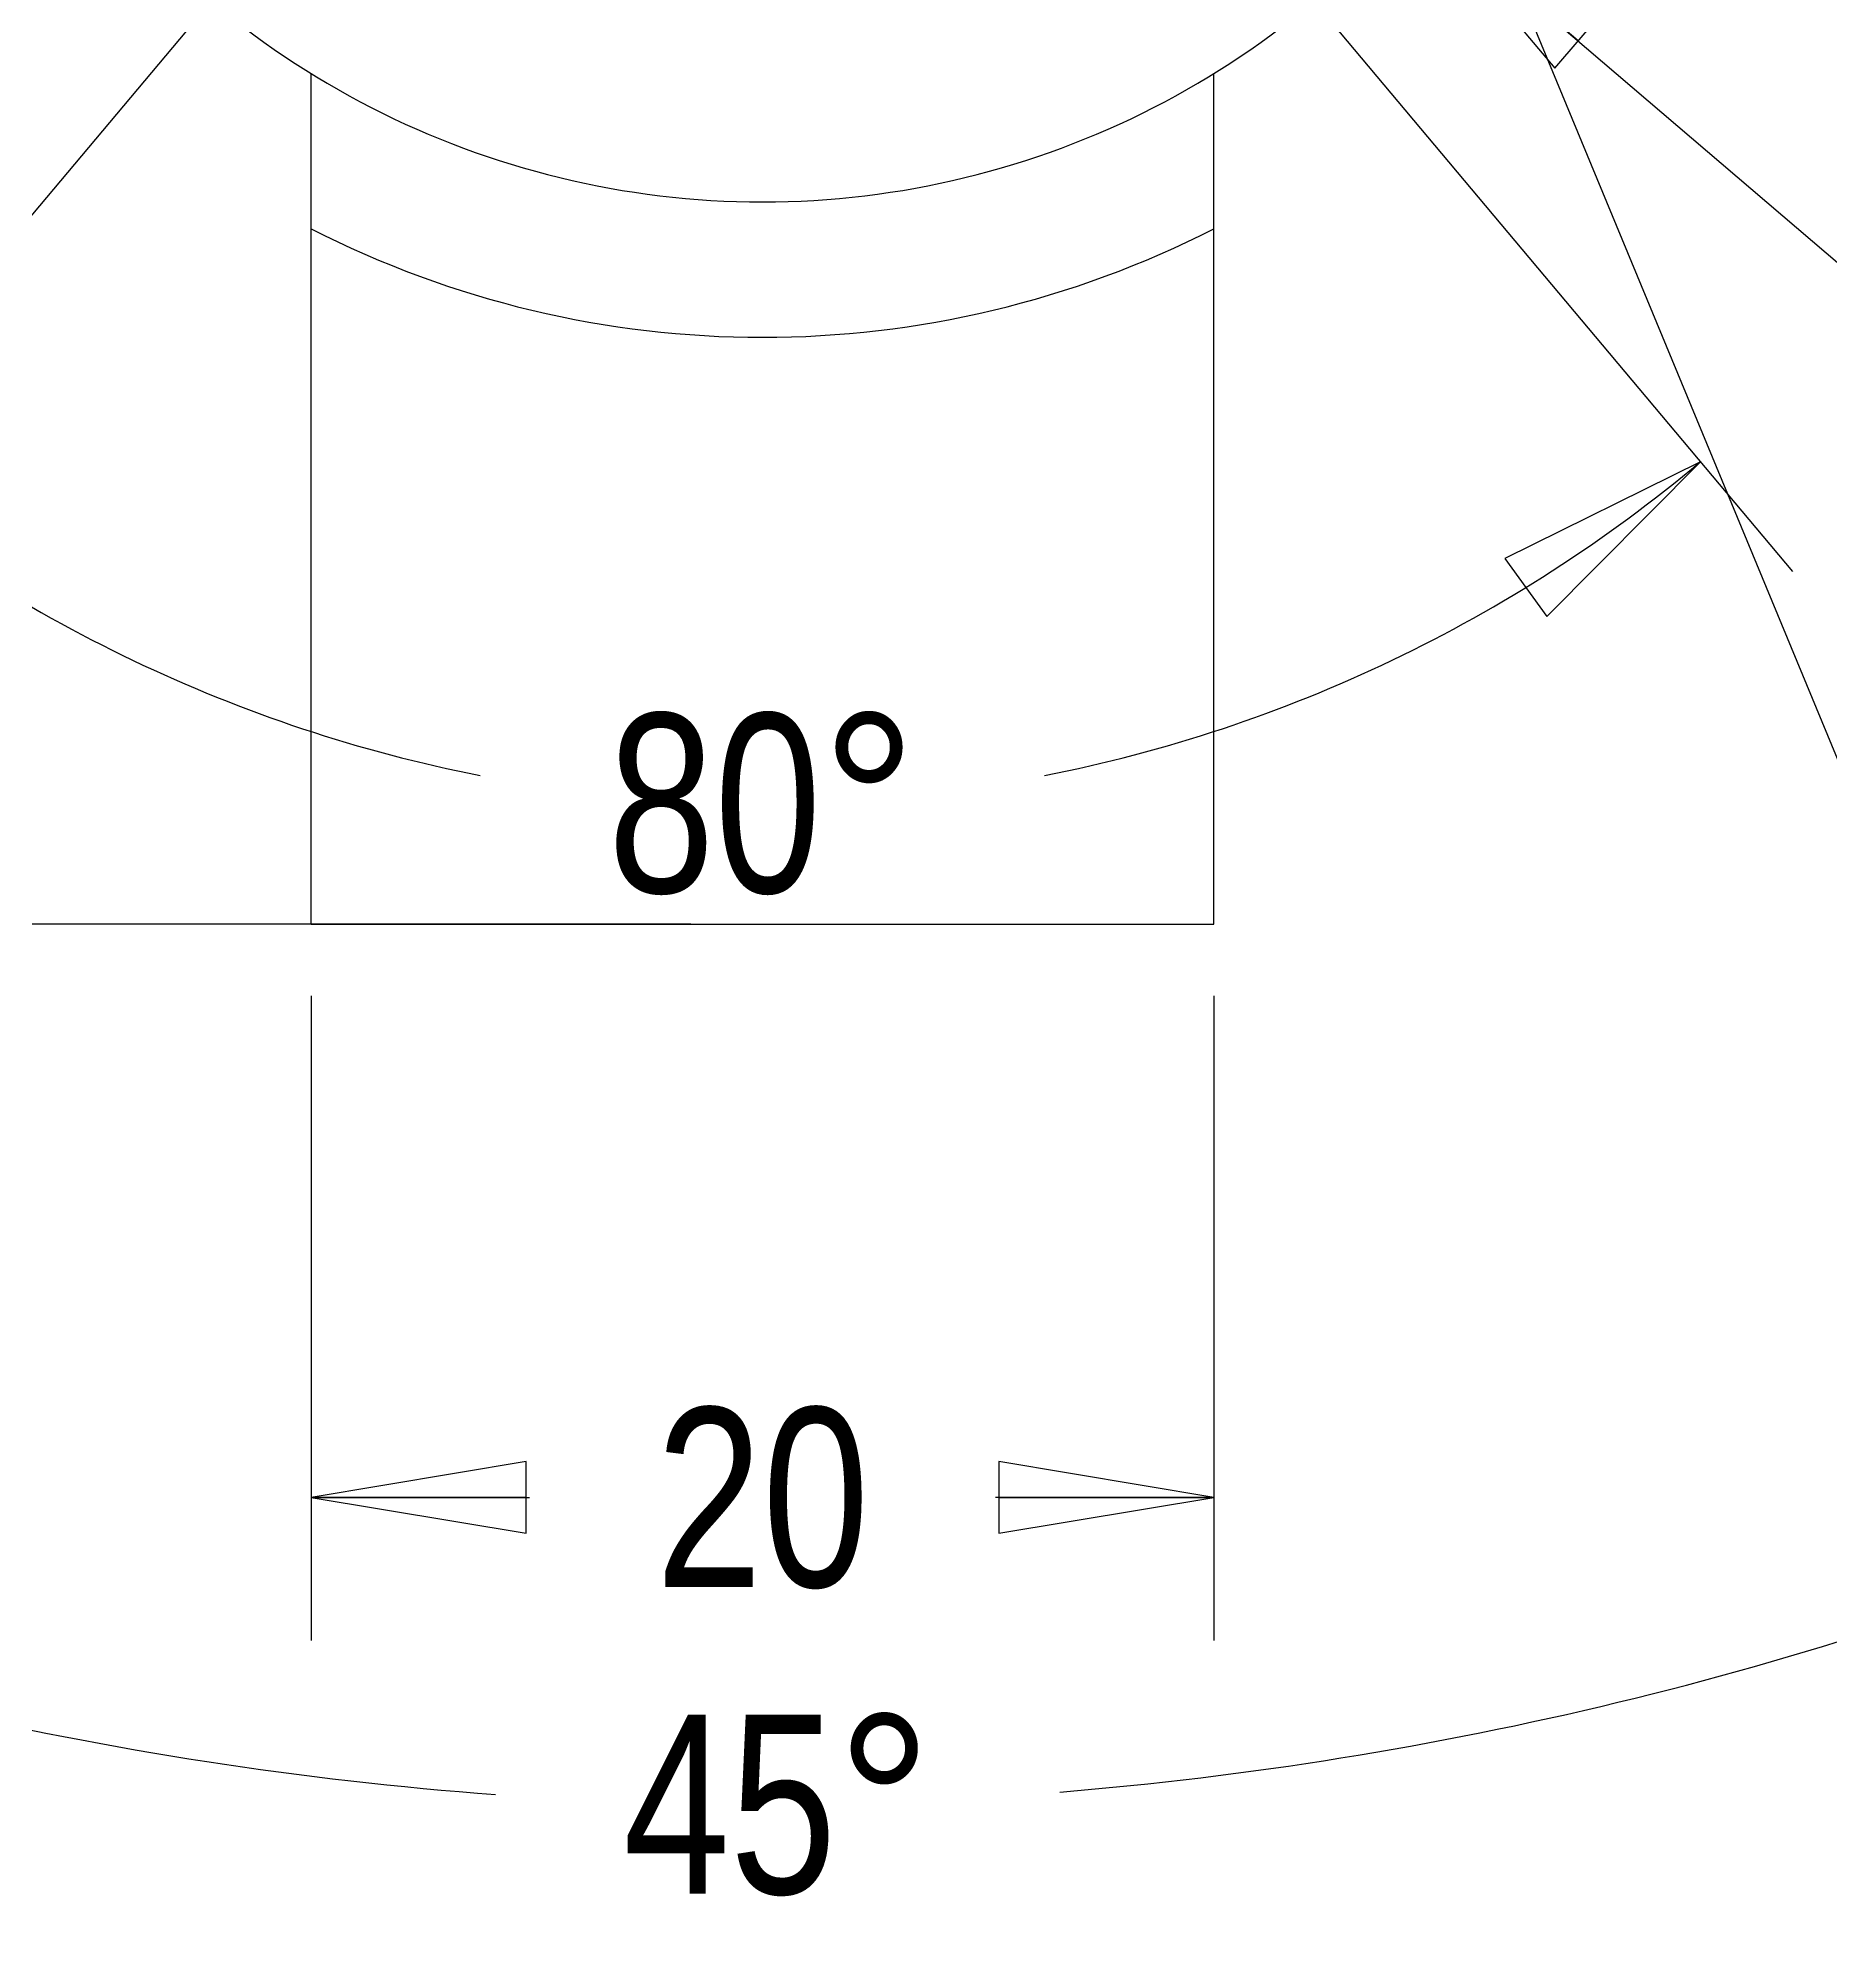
# Model space of a CAD drawing. Header units: millimetres. Extents: x -1 to 297, y 0 to 210.
# Drawn here: x 131.31 to 171.02, y 74.38 to 116.73 of the extents above; entities that cross this region are included whole.
import ezdxf

# ---------------------------------------------------------------- set-up
doc = ezdxf.new("R2010")
doc.units = ezdxf.units.MM
doc.header["$LTSCALE"] = 0.64311
doc.header["$MEASUREMENT"] = 0
doc.layers.get('0').update_dxf_attribs({"linetype": 'CONTINUOUS'})
doc.styles.get("Standard").update_dxf_attribs({"font": 'txt', "width": 0.8})
doc.dimstyles.new('DIMSTYLE_1', dxfattribs={"dimtxt": 0.15625, "dimasz": 0.1875, "dimexe": 0.125, "dimexo": 0.625, "dimgap": 0.078125, "dimtad": 1, "dimzin": 4, "dimtxsty": 'STANDARD', "dimblk": 'CLOSED', "dimblk1": 'CLOSED', "dimblk2": 'CLOSED', "dimcen": 2.5, "dimazin": 1, "dimtfac": 1, "dimtmove": 0, "dimatfit": 3, "dimldrblk": 'CLOSED', "dimtzin": 4})
doc.dimstyles.new('DIMSTYLE_2', dxfattribs={"dimtxt": 0.15625, "dimasz": 0.1875, "dimexe": 0.125, "dimexo": 0.625, "dimtad": 1, "dimzin": 4, "dimtxsty": 'STANDARD', "dimblk": 'CLOSED', "dimblk1": 'CLOSED', "dimblk2": 'CLOSED', "dimcen": 2.5, "dimazin": 1, "dimtfac": 1, "dimtmove": 0, "dimatfit": 3, "dimldrblk": 'CLOSED', "dimtzin": 4})
doc.dimstyles.new('DIMSTYLE_4', dxfattribs={"dimtxt": 0.15625, "dimasz": 0.1875, "dimexe": 0.125, "dimexo": 0.625, "dimgap": 0.078125, "dimtad": 1, "dimzin": 4, "dimtxsty": 'STANDARD', "dimblk": 'CLOSED', "dimblk1": 'CLOSED', "dimblk2": 'CLOSED', "dimcen": 2.5, "dimazin": 1, "dimtfac": 1, "dimtmove": 0, "dimatfit": 3, "dimldrblk": 'CLOSED', "dimtzin": 4})
doc.dimstyles.new('DIMSTYLE_5', dxfattribs={"dimtxt": 0.15625, "dimasz": 0.1875, "dimexe": 0.125, "dimexo": 0.625, "dimgap": 0.078125, "dimtad": 1, "dimdec": 1, "dimzin": 4, "dimtxsty": 'STANDARD', "dimblk": 'CLOSED', "dimblk1": 'CLOSED', "dimblk2": 'CLOSED', "dimcen": 2.5, "dimazin": 1, "dimtfac": 1, "dimtmove": 0, "dimatfit": 3, "dimldrblk": 'CLOSED', "dimtzin": 4})

# ---------------------------------------------------------------- blocks, each defined once
blk = doc.blocks.new('_CLOSED')
at = {"color": 0, "linetype": 'ByBlock'}
for p, q in [((0, 0), (-1, 0.1667)), ((-1, 0.1667), (-1, -0.1667)), ((-1, -0.1667), (0, 0)), ((-1, 0), (0, 0))]:
    blk.add_line(p, q, dxfattribs=at)
blk = doc.blocks.new('*D2')
at = {"color": 2, "linetype": 'Continuous', "transparency": 16777216}
for p, q in [((161.802, 119.766), (187.479, 97.83)), ((187.479, 97.83), (191.845, 97.83))]:
    blk.add_line(p, q, dxfattribs=at)
at = {"color": 2, "linetype": 'Continuous', "transparency": 16777216, "xscale": 4.762499999999999, "yscale": 4.762499999999999, "zscale": 4.762499999999999, "rotation": 139.4929701209}
blk.add_blockref('_CLOSED', (161.802, 119.766), dxfattribs=at)
at = {"color": 2, "linetype": 'Continuous', "transparency": 16777216, "insert": (193.829, 99.814), "char_height": 3.9688, "width": 9.525, "attachment_point": 1, "line_spacing_factor": 0.9}
blk.add_mtext('R19', dxfattribs=at)
blk = doc.blocks.new('*D3')
at = {"color": 2, "linetype": 'Continuous', "transparency": 16777216}
for p, q in [((145.768, 132.107), (108.893, 132.107)), ((112.068, 132.107), (112.068, 113.221)), ((112.068, 97.107), (112.068, 105.283)), ((145.768, 97.107), (108.893, 97.107))]:
    blk.add_line(p, q, dxfattribs=at)
at = {"color": 2, "linetype": 'Continuous', "transparency": 16777216, "xscale": 4.762499999999999, "yscale": 4.762499999999999, "zscale": 4.762499999999999}
for p, rotation in [((112.068, 132.107), 90), ((112.068, 97.107), -90.00000000000001)]:
    blk.add_blockref('_CLOSED', p, dxfattribs=dict(at, rotation=rotation))
at = {"color": 2, "linetype": 'Continuous', "transparency": 16777216, "insert": (112.068, 111.236), "char_height": 3.9688, "width": 6.35, "attachment_point": 2, "line_spacing_factor": 0.9}
blk.add_mtext('35', dxfattribs=at)
blk = doc.blocks.new('*D6')
at = {"color": 2, "linetype": 'Continuous', "transparency": 16777216}
for p, q in [((146.335, 130.891), (124.54, 104.917)), ((148.376, 130.891), (170.171, 104.917))]:
    blk.add_line(p, q, dxfattribs=at)
for points in [[(130.909, 105.209), (126.581, 107.349), (129.981, 103.921), (130.909, 105.209)], [(164.73, 103.921), (168.13, 107.349), (163.802, 105.209), (164.73, 103.921)]]:
    blk.add_lwpolyline(points, dxfattribs=at)
for start, end in [(-130, -101.1497), (-78.8503, -50)]:
    blk.add_arc((147.355, 132.107), 32.319, start, end, dxfattribs=at)
at = {"color": 2, "linetype": 'Continuous', "transparency": 16777216, "insert": (147.355, 101.772), "char_height": 3.96875, "width": 8.53063, "attachment_point": 2, "line_spacing_factor": 0.9}
blk.add_mtext('80\\fSymbol_ASME;{\\W1.0;°}', dxfattribs=at)
blk = doc.blocks.new('*D9')
at = {"color": 2, "linetype": 'Continuous', "transparency": 16777216}
for p, q in [((137.355, 95.52), (137.355, 81.232)), ((157.355, 95.52), (157.355, 81.232)), ((137.355, 84.407), (142.196, 84.407)), ((157.355, 84.407), (152.515, 84.407))]:
    blk.add_line(p, q, dxfattribs=at)
at = {"color": 2, "linetype": 'Continuous', "transparency": 16777216, "xscale": 4.762499999999999, "yscale": 4.762499999999999, "zscale": 4.762499999999999, "rotation": 180}
blk.add_blockref('_CLOSED', (137.355, 84.407), dxfattribs=at)
at = {"color": 2, "linetype": 'Continuous', "transparency": 16777216, "xscale": 4.762499999999999, "yscale": 4.762499999999999, "zscale": 4.762499999999999}
blk.add_blockref('_CLOSED', (157.355, 84.407), dxfattribs=at)
at = {"color": 2, "linetype": 'Continuous', "transparency": 16777216, "insert": (147.355, 86.392), "char_height": 3.9688, "width": 6.35, "attachment_point": 2, "line_spacing_factor": 0.9}
blk.add_mtext('20', dxfattribs=at)
blk = doc.blocks.new('*D10')
at = {"color": 2, "linetype": 'Continuous', "transparency": 16777216}
for p, q in [((131.327, 119.542), (115.284, 80.811)), ((163.384, 119.542), (179.427, 80.811))]:
    blk.add_line(p, q, dxfattribs=at)
for points in [[(121.233, 82.795), (116.499, 83.745), (120.669, 81.311), (121.233, 82.795)], [(174.042, 81.311), (178.212, 83.745), (173.478, 82.795), (174.042, 81.311)]]:
    blk.add_lwpolyline(points, dxfattribs=at)
for start, end in [(-112.5, -94.20494), (-85.31403, -67.5)]:
    blk.add_arc((147.355, 158.239), 80.631, start, end, dxfattribs=at)
at = {"color": 2, "linetype": 'Continuous', "transparency": 16777216, "insert": (147.693, 79.592), "char_height": 3.96875, "width": 8.53063, "attachment_point": 2, "line_spacing_factor": 0.9}
blk.add_mtext('45\\fSymbol_ASME;{\\W1.0;°}', dxfattribs=at)

msp = doc.modelspace()

# ---------------------------------------------------------------- linework, layer by layer
at = {"color": 7, "linetype": 'Continuous'}
for p, q in [((137.355, 97.107), (137.355, 115.952)), ((157.355, 97.107), (157.355, 115.952)), ((137.355, 97.107), (157.355, 97.107))]:
    msp.add_line(p, q, dxfattribs=at)
for radius, start, end in [(19, -144.2569, -35.7431), (22, -117.0357, -62.9643)]:
    msp.add_arc((147.355, 132.107), radius, start, end, dxfattribs=at)

# ---------------------------------------------------------------- dimensions: what is measured, and where the dimension line sits
at = {"color": 2, "linetype": 'Continuous'}
for base, line1, line2, dimstyle, picture, middle in [((147.3554, 99.7879), ((147.5632, 132.3549), (147.3554, 132.1073)), ((147.1477, 132.3549), (147.3554, 132.1073)), 'DIMSTYLE_4', '*D6', (147.3554, 99.7879)), ((147.35542, 77.60708), ((132.24275, 121.75332), (131.93419, 121.00838)), ((162.4681, 121.75332), (162.77666, 121.00838)), 'DIMSTYLE_5', '*D10', (147.69288, 77.60778))]:
    dim = msp.add_angular_dim_2l(base=base, line1=line1, line2=line2, dimstyle=dimstyle, dxfattribs=at)
    dim.commit()
    dim.dimension.update_dxf_attribs({"geometry": picture, "text_midpoint": middle, "dimtype": 162})
dim = msp.add_linear_dim(base=(112.068, 132.107), p1=(147.355, 97.107), p2=(147.355, 132.107), angle=90, dimstyle='DIMSTYLE_1', dxfattribs=at)
dim.commit()
dim.dimension.update_dxf_attribs({"geometry": '*D3', "text_midpoint": (112.167, 109.252), "dimtype": 160})
dim = msp.add_radius_dim(center=(147.355, 132.107), mpoint=(161.802, 119.766), text='R<>', dimstyle='DIMSTYLE_2', dxfattribs=at)
dim.commit()
dim.dimension.update_dxf_attribs({"geometry": '*D2', "text_midpoint": (198.591, 97.83), "dimtype": 164})
dim = msp.add_linear_dim(base=(157.355, 84.407), p1=(137.355, 97.107), p2=(157.355, 97.107), dimstyle='DIMSTYLE_1', dxfattribs=at)
dim.commit()
dim.dimension.update_dxf_attribs({"geometry": '*D9', "text_midpoint": (147.355, 84.407), "dimtype": 160})

doc.saveas('drawing.dxf')
